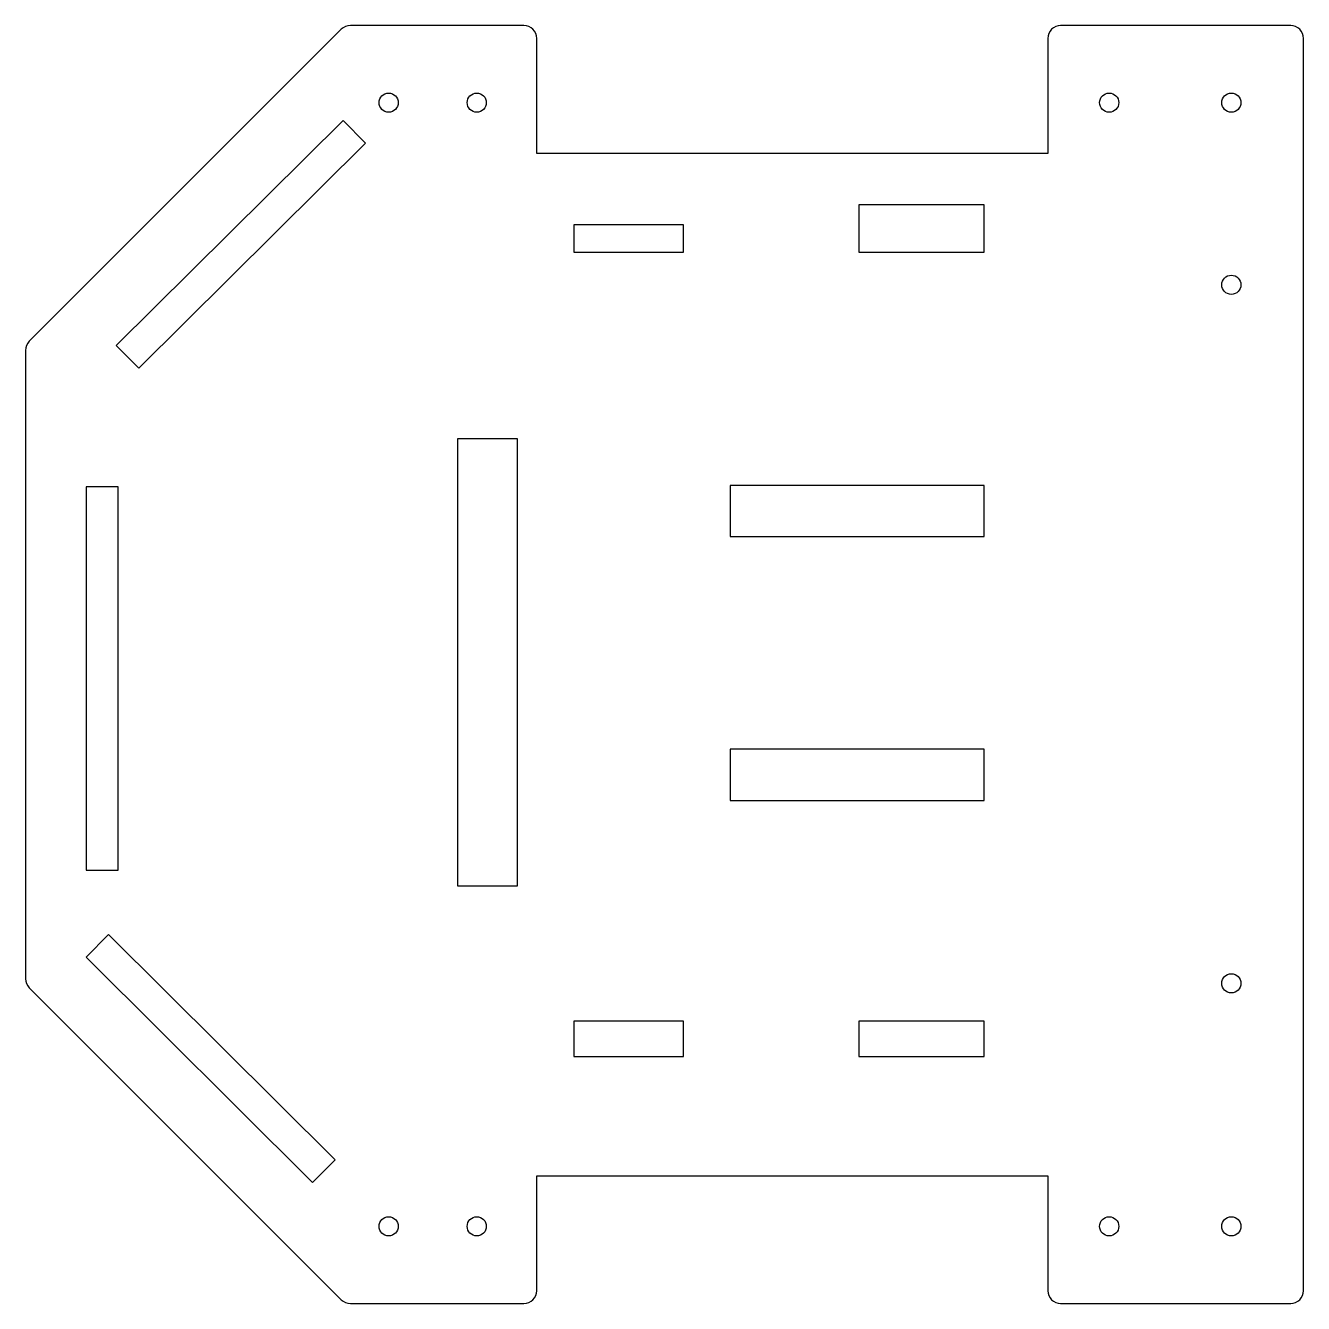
# Model space of a CAD drawing. Header units: millimetres. Extents: x -12 to 188, y -50 to 150.
import ezdxf

# ---------------------------------------------------------------- set-up
doc = ezdxf.new("R2010")
doc.units = ezdxf.units.MM

msp = doc.modelspace()

# ---------------------------------------------------------------- linework, layer by layer
at = {"color": 7, "linetype": 'Continuous', "lineweight": 25}
for p, q in [((36.96, 149.32), (-11.87, 100.49)), ((65.55, 149.9), (38.38, 149.9)), ((185.55, 149.9), (149.55, 149.9)), ((67.55, 129.9), (67.55, 147.9)), ((147.55, 147.9), (147.55, 129.9)), ((187.55, -48.1), (187.55, 147.9)), ((37.23, 135.05), (1.74, 99.83)), ((40.75, 131.5), (37.23, 135.05)), ((5.26, 96.28), (40.75, 131.5)), ((147.55, 129.9), (67.55, 129.9)), ((137.56, 121.84), (117.94, 121.84)), ((117.94, 121.84), (117.94, 114.45)), ((137.56, 114.45), (137.56, 121.84)), ((73.38, 118.7), (73.38, 114.45)), ((90.51, 118.7), (73.38, 118.7)), ((90.51, 114.45), (90.51, 118.7)), ((73.38, 114.45), (90.51, 114.45)), ((117.94, 114.45), (137.56, 114.45)), ((-12.45, 99.07), (-12.45, 0.73)), ((1.74, 99.83), (5.26, 96.28)), ((55.15, 85.24), (55.15, 15.24)), ((64.54, 85.24), (55.15, 85.24)), ((64.54, 15.24), (64.54, 85.24)), ((2.02, 77.73), (-2.98, 77.73)), ((-2.98, 77.73), (-2.98, 17.73)), ((2.02, 17.73), (2.02, 77.73)), ((97.85, 77.91), (97.85, 69.91)), ((137.56, 77.91), (97.85, 77.91)), ((137.56, 69.91), (137.56, 77.91)), ((97.85, 69.91), (137.56, 69.91)), ((97.85, 36.63), (97.85, 28.63)), ((137.56, 36.63), (97.85, 36.63)), ((137.56, 28.63), (137.56, 36.63)), ((97.85, 28.63), (137.56, 28.63)), ((-2.98, 17.73), (2.02, 17.73)), ((55.15, 15.24), (64.54, 15.24)), ((0.55, 7.66), (-2.98, 4.12)), ((35.99, -27.6), (0.55, 7.66)), ((-2.98, 4.12), (32.47, -31.15)), ((-11.87, -0.68), (36.96, -49.51)), ((73.38, -5.91), (73.38, -11.45)), ((90.51, -5.91), (73.38, -5.91)), ((90.51, -11.45), (90.51, -5.91)), ((137.56, -5.91), (117.94, -5.91)), ((117.94, -5.91), (117.94, -11.45)), ((137.56, -11.45), (137.56, -5.91)), ((73.38, -11.45), (90.51, -11.45)), ((117.94, -11.45), (137.56, -11.45)), ((32.47, -31.15), (35.99, -27.6)), ((67.55, -30.1), (147.55, -30.1)), ((67.55, -48.1), (67.55, -30.1)), ((147.55, -30.1), (147.55, -48.1)), ((38.38, -50.1), (65.55, -50.1)), ((149.55, -50.1), (185.55, -50.1))]:
    msp.add_line(p, q, dxfattribs=at)
for centre in [(44.37, 137.84), (58.16, 137.84), (157.15, 137.84), (176.26, 137.84), (176.26, 109.33), (176.26, 0), (44.37, -38.03), (58.16, -38.03), (157.15, -38.03), (176.26, -38.03)]:
    msp.add_circle(centre, 1.5, dxfattribs=at)
for centre, start, end in [((38.38, 147.9), 90, 135), ((65.55, 147.9), 0, 90), ((149.55, 147.9), 90, 180), ((185.55, 147.9), 0, 90), ((-10.45, 99.07), 135, 180), ((-10.45, 0.73), 180, 225), ((38.38, -48.1), 225, 270), ((65.55, -48.1), 270, 0), ((149.55, -48.1), 180, 270), ((185.55, -48.1), 270, 0)]:
    msp.add_arc(centre, 2, start, end, dxfattribs=at)

doc.saveas('drawing.dxf')
